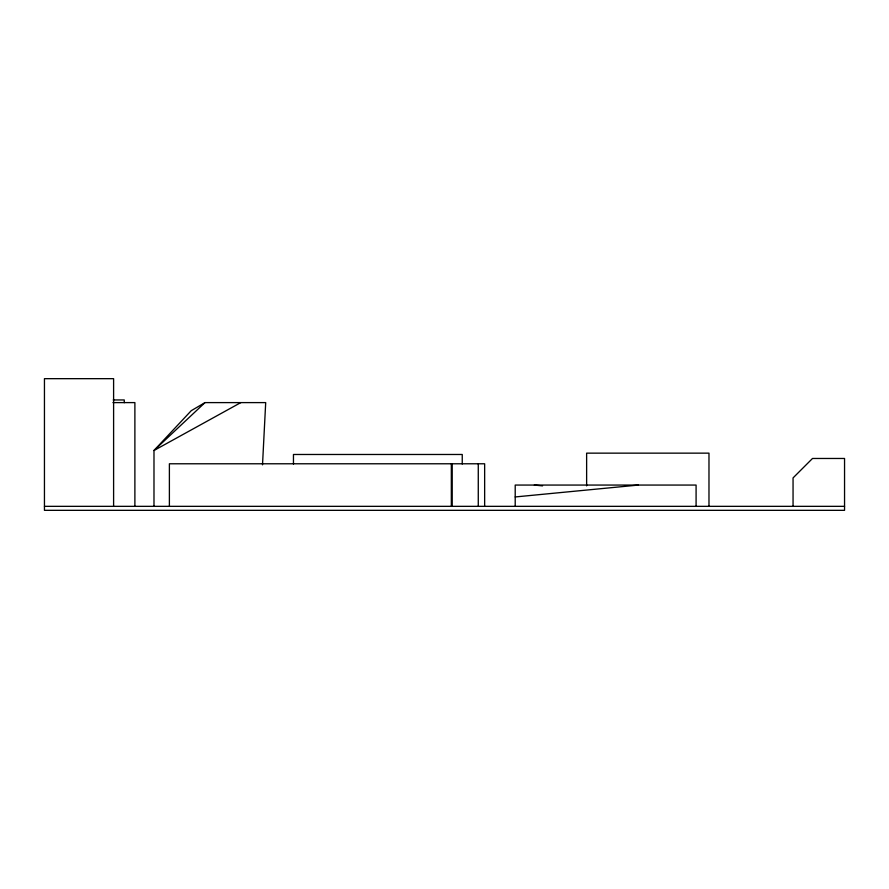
<?xml version="1.0" encoding="UTF-8"?>
<svg xmlns="http://www.w3.org/2000/svg" width="889" height="889" viewBox="0 0 889 889"><rect width="100%" height="100%" fill="white"/><g stroke="black" fill="none" stroke-linecap="round" stroke-linejoin="round"><path stroke-width="1.33" d="M262.511 464.847L265.7 402.606L204.992 402.606L191.224 410.707L153.986 450.49L153.986 506.341M204.992 402.606L153.986 450.49L240.797 402.606M515.209 496.951L638.435 485.061M113.236 399.95L124.249 399.95L124.249 402.706M112.959 402.606L134.884 402.606L134.884 506.341M44.45 506.341L844.55 506.341M534.322 485.061L542.557 485.872M793.055 506.341L793.055 477.915L812.502 458.468L844.55 458.468L844.55 510.33L44.45 510.33L44.45 378.67L113.603 378.67L113.603 506.341M708.978 506.341L708.978 453.146L586.629 453.146L586.629 485.883M696.087 506.341L696.087 485.061L515.209 485.061L515.209 506.341M484.649 506.341L484.649 463.78L169.388 463.78L169.388 506.341M478.271 463.78L478.271 506.341M462.247 464.025L462.247 454.479L293.459 454.479L293.459 464.025M452.212 463.78L452.212 506.341M451.334 463.78L451.334 506.341"/></g></svg>
